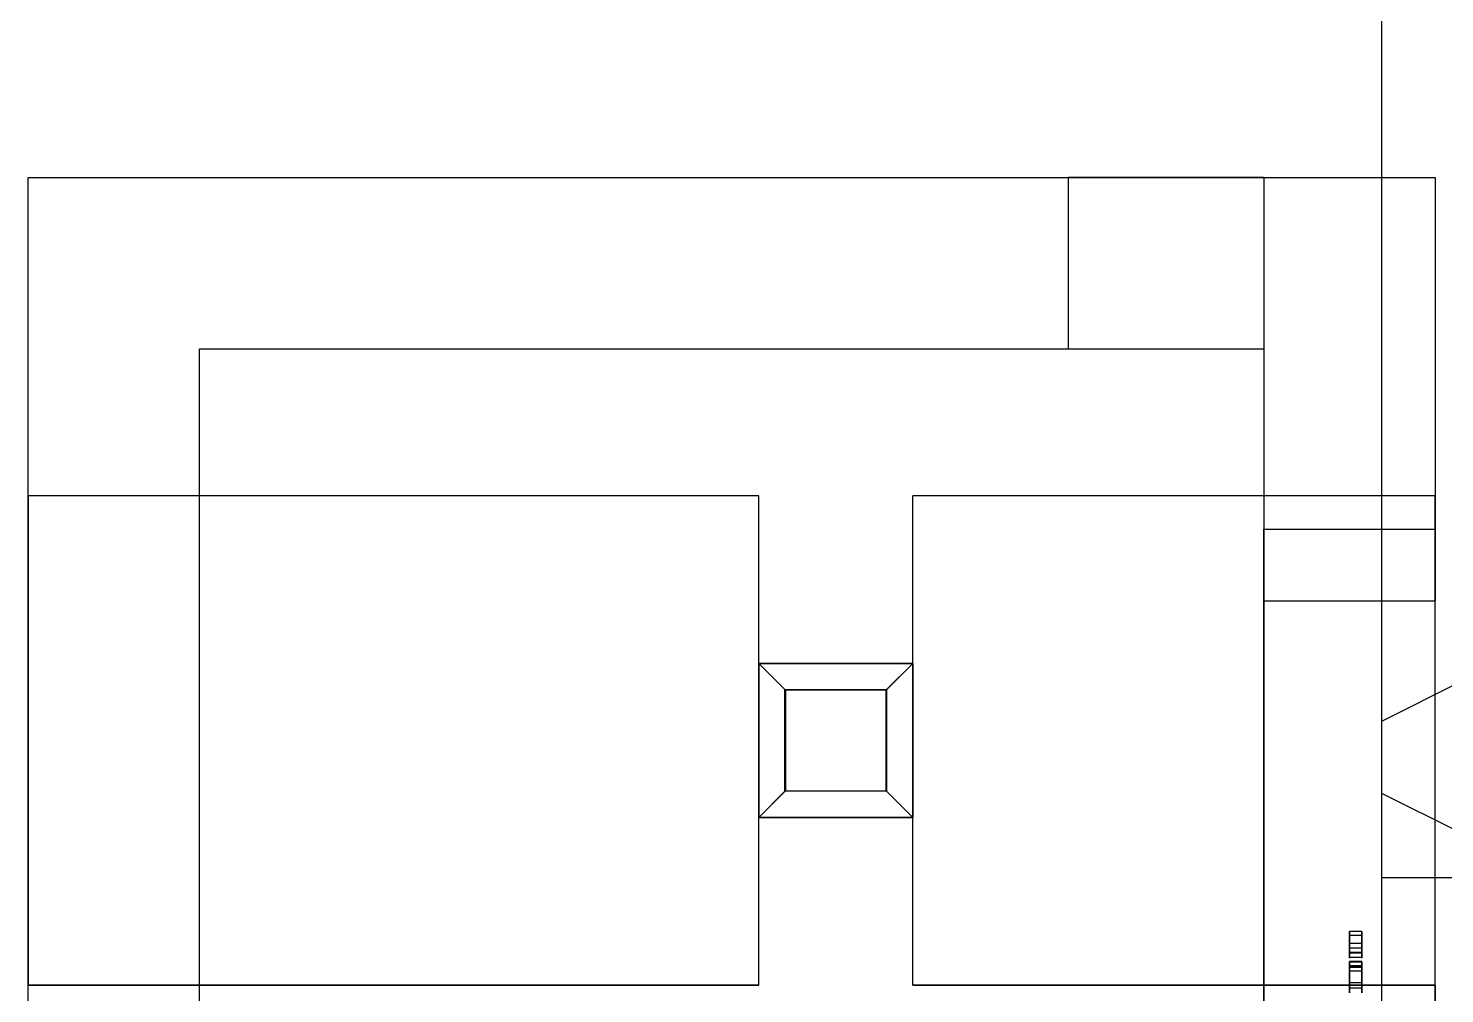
# Model space of a CAD drawing. Header units: millimetres. Extents: x 8.2 to 62.6, y 389.2 to 443.4.
# Drawn here: x 17.89 to 23.77, y 434.5 to 438.51 of the extents above; entities that cross this region are included whole.
import ezdxf

# ---------------------------------------------------------------- set-up
doc = ezdxf.new("R2010")
doc.units = ezdxf.units.MM
doc.layers.add('Feature', color=7, linetype='CONTINUOUS')

msp = doc.modelspace()

# ---------------------------------------------------------------- linework, layer by layer
at = {"layer": 'Feature'}
for p, q in [((23.5118, 433.385, -62.0183), (23.5118, 439.235, -62.0183)), ((23.5118, 433.385, -62.0183), (23.5118, 439.235, -62.0183)), ((23.5118, 435.635, -70.4183), (23.5118, 438.585, -70.4183)), ((23.5118, 435.635, -70.4183), (23.5118, 438.585, -70.4183)), ((17.8908, 436.571, -60.4183), (17.8908, 437.892, -60.4183)), ((17.8908, 437.892, -60.4183), (23.7328, 437.892, -60.4183)), ((17.8908, 430.678, -53.2047), (17.8908, 437.892, -53.2047)), ((17.8908, 437.892, -53.2047), (17.8908, 437.892, -60.4183)), ((17.8908, 436.571, -60.4183), (17.8908, 437.892, -60.4183)), ((17.8908, 437.892, -53.2047), (22.2088, 437.892, -53.2047)), ((17.8908, 430.678, -53.2047), (17.8908, 437.892, -53.2047)), ((17.8908, 437.892, -60.4183), (23.7328, 437.892, -60.4183)), ((17.8908, 437.892, -53.2047), (17.8908, 437.892, -60.4183)), ((17.8908, 437.892, -53.2047), (22.2088, 437.892, -53.2047)), ((22.2088, 437.892, -53.2047), (22.2088, 437.181, -53.2047)), ((22.2088, 437.892, -57.3449), (22.2088, 437.892, -53.2047)), ((23.0216, 437.892, -56.5321), (22.2088, 437.892, -57.3449)), ((22.2088, 437.892, -57.3449), (22.2088, 437.181, -57.3449)), ((22.2088, 437.892, -57.3449), (22.2088, 437.892, -53.2047)), ((22.2088, 437.892, -53.2047), (22.2088, 437.181, -53.2047)), ((23.0216, 437.892, -56.5321), (22.2088, 437.892, -57.3449)), ((22.2088, 437.892, -57.3449), (22.2088, 437.181, -57.3449)), ((23.0216, 437.892, -53.2047), (23.0216, 437.892, -56.5321)), ((23.0216, 437.892, -53.2047), (23.7328, 437.892, -53.2047)), ((23.0216, 437.892, -53.2047), (23.0216, 436.432, -53.2047)), ((23.0216, 437.892, -53.2047), (23.0216, 437.892, -56.5321)), ((23.0216, 437.892, -56.5321), (23.0216, 437.181, -56.5321)), ((23.0216, 437.892, -53.2047), (23.0216, 436.432, -53.2047)), ((23.0216, 437.892, -53.2047), (23.7328, 437.892, -53.2047)), ((23.0216, 437.892, -56.5321), (23.0216, 437.181, -56.5321)), ((23.7328, 437.892, -60.4183), (23.7328, 436.571, -60.4183)), ((23.7328, 437.892, -53.2047), (23.7328, 437.892, -60.4183)), ((23.7328, 437.892, -53.2047), (23.7328, 436.432, -53.2047)), ((23.7328, 437.892, -60.4183), (23.7328, 436.571, -60.4183)), ((23.7328, 437.892, -53.2047), (23.7328, 437.892, -60.4183)), ((23.7328, 437.892, -53.2047), (23.7328, 436.432, -53.2047)), ((18.602, 437.181, -53.2047), (22.2088, 437.181, -53.2047)), ((18.602, 437.181, -53.2047), (18.602, 437.181, -59.7071)), ((18.602, 437.181, -59.7071), (23.0216, 437.181, -59.7071)), ((18.602, 431.39, -53.2047), (18.602, 437.181, -53.2047)), ((18.602, 437.181, -53.2047), (22.2088, 437.181, -53.2047)), ((18.602, 431.39, -59.7071), (18.602, 437.181, -59.7071)), ((18.602, 437.181, -53.2047), (18.602, 437.181, -59.7071)), ((18.602, 431.39, -53.2047), (18.602, 437.181, -53.2047)), ((18.602, 437.181, -59.7071), (23.0216, 437.181, -59.7071)), ((18.602, 431.39, -59.7071), (18.602, 437.181, -59.7071)), ((22.2088, 437.181, -57.3449), (23.0216, 437.181, -56.5321)), ((22.2088, 437.181, -53.2047), (22.2088, 437.181, -57.3449)), ((22.2088, 437.181, -53.2047), (22.2088, 437.181, -57.3449)), ((22.2088, 437.181, -57.3449), (23.0216, 437.181, -56.5321)), ((23.0216, 437.181, -56.5321), (23.0216, 437.181, -59.7071)), ((23.0216, 437.181, -56.5321), (23.0216, 437.181, -59.7071)), ((23.0216, 437.181, -59.7071), (23.0216, 431.39, -59.7071)), ((23.0216, 437.181, -59.7071), (23.0216, 431.39, -59.7071)), ((20.9236, 436.571, -60.4183), (17.8908, 436.571, -59.7833)), ((17.8908, 436.571, -59.7833), (17.8908, 436.571, -60.4183)), ((20.9236, 436.571, -60.4183), (17.8908, 436.571, -60.4183)), ((20.9236, 436.571, -60.4183), (17.8908, 436.571, -60.4183)), ((17.8908, 436.571, -59.7833), (17.8908, 436.571, -60.4183)), ((17.8908, 436.571, -59.7833), (17.8908, 434.539, -59.7833)), ((20.9236, 436.571, -60.4183), (17.8908, 436.571, -59.7833)), ((17.8908, 436.571, -59.7833), (17.8908, 434.539, -59.7833)), ((20.9236, 435.875, -60.4183), (20.9236, 436.571, -60.4183)), ((20.9236, 435.875, -60.4183), (20.9236, 436.571, -60.4183)), ((23.7328, 436.571, -60.4183), (21.5636, 436.571, -60.4183)), ((21.5636, 435.875, -60.4183), (21.5636, 436.571, -60.4183)), ((23.7328, 436.571, -59.7833), (21.5636, 436.571, -60.4183)), ((23.7328, 436.571, -60.4183), (21.5636, 436.571, -60.4183)), ((23.7328, 436.571, -59.7833), (21.5636, 436.571, -60.4183)), ((21.5636, 435.875, -60.4183), (21.5636, 436.571, -60.4183)), ((23.7328, 434.539, -59.7833), (23.7328, 436.571, -59.7833)), ((23.7328, 436.571, -59.7833), (23.7328, 436.571, -60.4183)), ((23.7328, 436.571, -59.7833), (23.7328, 436.571, -60.4183)), ((23.7328, 434.539, -59.7833), (23.7328, 436.571, -59.7833)), ((23.0216, 432.139, -57.1417), (23.0216, 436.432, -57.1417)), ((23.0216, 436.432, -57.1417), (23.0216, 436.432, -54.4005)), ((23.0216, 436.432, -54.4005), (23.0216, 436.134, -54.2207)), ((23.0216, 436.134, -54.2207), (23.0216, 436.432, -53.2047)), ((23.0216, 436.432, -53.2047), (23.7328, 436.432, -53.2047)), ((23.0216, 436.432, -57.1417), (23.7328, 436.432, -57.1417)), ((23.0216, 432.139, -57.1417), (23.0216, 436.432, -57.1417)), ((23.0216, 436.432, -54.4005), (23.7328, 436.432, -54.4005)), ((23.0216, 436.432, -57.1417), (23.0216, 436.432, -54.4005)), ((23.0216, 436.432, -57.1417), (23.7328, 436.432, -57.1417)), ((23.0216, 436.432, -54.4005), (23.0216, 436.134, -54.2207)), ((23.0216, 436.432, -54.4005), (23.7328, 436.432, -54.4005)), ((23.0216, 436.432, -53.2047), (23.7328, 436.432, -53.2047)), ((23.0216, 436.134, -54.2207), (23.0216, 436.432, -53.2047)), ((23.7328, 436.432, -57.1417), (23.7328, 436.432, -54.4005)), ((23.7328, 432.139, -57.1417), (23.7328, 436.432, -57.1417)), ((23.7328, 436.134, -54.2207), (23.7328, 436.432, -53.2047)), ((23.7328, 436.432, -54.4005), (23.7328, 436.134, -54.2207)), ((23.7328, 432.139, -57.1417), (23.7328, 436.432, -57.1417)), ((23.7328, 436.432, -57.1417), (23.7328, 436.432, -54.4005)), ((23.7328, 436.432, -54.4005), (23.7328, 436.134, -54.2207)), ((23.7328, 436.134, -54.2207), (23.7328, 436.432, -53.2047)), ((23.0216, 436.134, -54.2207), (23.7328, 436.134, -54.2207)), ((23.0216, 436.134, -54.2207), (23.7328, 436.134, -54.2207)), ((21.5636, 435.875, -60.4183), (20.9236, 435.875, -60.4183)), ((20.9236, 435.875, -53.7127), (21.5636, 435.875, -53.7127)), ((21.0328, 435.766, -53.4127), (20.9236, 435.875, -53.7127)), ((20.9236, 435.235, -53.7127), (20.9236, 435.875, -53.7127)), ((21.0328, 435.766, -53.4127), (20.9236, 435.875, -53.7127)), ((21.5636, 435.875, -59.7071), (20.9236, 435.875, -59.7071)), ((20.9236, 435.875, -53.7127), (20.9236, 435.875, -59.7071)), ((20.9236, 435.875, -53.7127), (21.5636, 435.875, -53.7127)), ((20.9236, 435.875, -53.7127), (20.9236, 435.875, -59.7071)), ((20.9236, 435.875, -59.7071), (20.9236, 435.235, -59.7071)), ((20.9236, 435.235, -53.7127), (20.9236, 435.875, -53.7127)), ((20.9236, 435.875, -59.7071), (20.9236, 435.235, -59.7071)), ((21.5636, 435.875, -59.7071), (20.9236, 435.875, -59.7071)), ((20.9236, 435.235, -60.4183), (20.9236, 435.875, -60.4183)), ((20.9236, 435.875, -63.1107), (21.5636, 435.875, -63.1107)), ((21.0346, 435.764, -63.4155), (20.9236, 435.875, -63.1107)), ((20.9236, 435.235, -63.1107), (20.9236, 435.875, -63.1107)), ((21.0346, 435.764, -63.4155), (20.9236, 435.875, -63.1107)), ((20.9236, 435.235, -60.4183), (20.9236, 435.875, -60.4183)), ((20.9236, 435.875, -60.4183), (20.9236, 435.875, -63.1107)), ((20.9236, 435.235, -63.1107), (20.9236, 435.875, -63.1107)), ((21.5636, 435.875, -60.4183), (20.9236, 435.875, -60.4183)), ((20.9236, 435.875, -63.1107), (21.5636, 435.875, -63.1107)), ((20.9236, 435.875, -60.4183), (20.9236, 435.875, -63.1107)), ((21.4527, 435.764, -63.4155), (21.5636, 435.875, -63.1107)), ((21.4527, 435.764, -63.4155), (21.5636, 435.875, -63.1107)), ((21.4544, 435.766, -53.4127), (21.5636, 435.875, -53.7127)), ((21.4544, 435.766, -53.4127), (21.5636, 435.875, -53.7127)), ((21.5636, 435.875, -53.7127), (21.5636, 435.235, -53.7127)), ((21.5636, 435.875, -53.7127), (21.5636, 435.875, -59.7071)), ((21.5636, 435.235, -59.7071), (21.5636, 435.875, -59.7071)), ((21.5636, 435.875, -53.7127), (21.5636, 435.875, -59.7071)), ((21.5636, 435.875, -53.7127), (21.5636, 435.235, -53.7127)), ((21.5636, 435.235, -59.7071), (21.5636, 435.875, -59.7071)), ((21.5636, 435.235, -60.4183), (21.5636, 435.875, -60.4183)), ((21.5636, 435.875, -63.1107), (21.5636, 435.235, -63.1107)), ((21.5636, 435.875, -60.4183), (21.5636, 435.875, -63.1107)), ((21.5636, 435.235, -60.4183), (21.5636, 435.875, -60.4183)), ((21.5636, 435.875, -63.1107), (21.5636, 435.235, -63.1107)), ((21.5636, 435.875, -60.4183), (21.5636, 435.875, -63.1107)), ((21.0328, 435.766, -53.4127), (21.4544, 435.766, -53.4127)), ((21.0328, 435.344, -53.4127), (21.0328, 435.766, -53.4127)), ((21.0328, 435.766, -53.4127), (21.4544, 435.766, -53.4127)), ((21.0328, 435.344, -53.4127), (21.0328, 435.766, -53.4127)), ((21.0346, 435.764, -63.4155), (21.0346, 435.346, -63.4155)), ((21.4527, 435.764, -63.4155), (21.0346, 435.764, -63.4155)), ((21.4527, 435.764, -63.4155), (21.0346, 435.764, -63.4155)), ((21.0346, 435.764, -63.4155), (21.0346, 435.346, -63.4155)), ((21.4527, 435.346, -63.4155), (21.4527, 435.764, -63.4155)), ((21.4527, 435.346, -63.4155), (21.4527, 435.764, -63.4155)), ((21.4544, 435.766, -53.4127), (21.4544, 435.344, -53.4127)), ((21.4544, 435.766, -53.4127), (21.4544, 435.344, -53.4127)), ((23.5118, 435.635, -70.4183), (23.8395, 435.799, -70.4183)), ((23.5118, 435.635, -66.6183), (23.8395, 435.799, -66.6183)), ((23.5118, 435.635, -70.4183), (23.8395, 435.799, -70.4183)), ((23.5118, 435.635, -66.6183), (23.8395, 435.799, -66.6183)), ((23.5118, 435.635, -66.6183), (23.5118, 435.635, -70.4183)), ((23.5118, 435.335, -66.6183), (23.5118, 435.635, -66.6183)), ((23.5118, 435.335, -66.6183), (23.5118, 435.635, -66.6183)), ((23.5118, 435.635, -66.6183), (23.5118, 435.635, -70.4183)), ((21.0346, 435.346, -63.4155), (20.9236, 435.235, -63.1107)), ((21.0346, 435.346, -63.4155), (20.9236, 435.235, -63.1107)), ((21.0328, 435.344, -53.4127), (20.9236, 435.235, -53.7127)), ((21.0328, 435.344, -53.4127), (20.9236, 435.235, -53.7127)), ((21.4544, 435.344, -53.4127), (21.0328, 435.344, -53.4127)), ((21.4544, 435.344, -53.4127), (21.0328, 435.344, -53.4127)), ((21.0346, 435.346, -63.4155), (21.4527, 435.346, -63.4155)), ((21.0346, 435.346, -63.4155), (21.4527, 435.346, -63.4155)), ((21.4527, 435.346, -63.4155), (21.5636, 435.235, -63.1107)), ((21.4527, 435.346, -63.4155), (21.5636, 435.235, -63.1107)), ((21.4544, 435.344, -53.4127), (21.5636, 435.235, -53.7127)), ((21.4544, 435.344, -53.4127), (21.5636, 435.235, -53.7127)), ((23.5118, 435.335, -66.6183), (23.5118, 435.335, -70.4183)), ((23.5118, 434.985, -70.4183), (23.5118, 435.335, -70.4183)), ((23.5118, 434.985, -70.4183), (23.5118, 435.335, -70.4183)), ((23.8395, 435.171, -70.4183), (23.5118, 435.335, -70.4183)), ((23.8395, 435.171, -66.6183), (23.5118, 435.335, -66.6183)), ((23.8395, 435.171, -70.4183), (23.5118, 435.335, -70.4183)), ((23.5118, 435.335, -66.6183), (23.5118, 435.335, -70.4183)), ((23.8395, 435.171, -66.6183), (23.5118, 435.335, -66.6183)), ((20.9236, 434.539, -60.4183), (20.9236, 435.235, -60.4183)), ((20.9236, 435.235, -60.4183), (21.5636, 435.235, -60.4183)), ((21.5636, 435.235, -53.7127), (20.9236, 435.235, -53.7127)), ((20.9236, 435.235, -53.7127), (20.9236, 435.235, -59.7071)), ((20.9236, 435.235, -53.7127), (20.9236, 435.235, -59.7071)), ((20.9236, 435.235, -59.7071), (21.5636, 435.235, -59.7071)), ((21.5636, 435.235, -53.7127), (20.9236, 435.235, -53.7127)), ((20.9236, 435.235, -59.7071), (21.5636, 435.235, -59.7071)), ((20.9236, 434.539, -60.4183), (20.9236, 435.235, -60.4183)), ((21.5636, 435.235, -63.1107), (20.9236, 435.235, -63.1107)), ((20.9236, 435.235, -60.4183), (20.9236, 435.235, -63.1107)), ((20.9236, 435.235, -60.4183), (21.5636, 435.235, -60.4183)), ((20.9236, 435.235, -60.4183), (20.9236, 435.235, -63.1107)), ((21.5636, 435.235, -63.1107), (20.9236, 435.235, -63.1107)), ((21.5636, 434.539, -60.4183), (21.5636, 435.235, -60.4183)), ((21.5636, 435.235, -53.7127), (21.5636, 435.235, -59.7071)), ((21.5636, 435.235, -53.7127), (21.5636, 435.235, -59.7071)), ((21.5636, 434.539, -60.4183), (21.5636, 435.235, -60.4183)), ((21.5636, 435.235, -60.4183), (21.5636, 435.235, -63.1107)), ((21.5636, 435.235, -60.4183), (21.5636, 435.235, -63.1107)), ((23.5118, 433.385, -66.6183), (23.5118, 434.985, -70.4183)), ((30.5118, 434.985, -70.4183), (23.5118, 434.985, -70.4183)), ((23.5118, 433.385, -66.6183), (23.5118, 434.985, -70.4183)), ((30.5118, 434.985, -70.4183), (23.5118, 434.985, -70.4183)), ((23.3772, 434.762, -58.0316), (23.3772, 434.762, -58.0476)), ((23.428, 434.762, -58.0476), (23.3772, 434.762, -58.0476)), ((23.428, 434.762, -58.0316), (23.3772, 434.762, -58.0316)), ((23.3772, 434.762, -58.0476), (23.3772, 434.745, -58.0476)), ((23.428, 434.762, -58.0476), (23.3772, 434.762, -58.0476)), ((23.428, 434.762, -58.0316), (23.3772, 434.762, -58.0316)), ((23.3772, 434.762, -58.0316), (23.3772, 434.762, -58.0476)), ((23.3772, 434.762, -58.0476), (23.3772, 434.745, -58.0476)), ((23.428, 434.762, -58.0316), (23.428, 434.762, -58.0476)), ((23.428, 434.762, -58.0476), (23.428, 434.745, -58.0476)), ((23.428, 434.762, -58.0316), (23.428, 434.762, -58.0476)), ((23.428, 434.762, -58.0476), (23.428, 434.745, -58.0476)), ((23.428, 434.745, -58.0476), (23.3772, 434.745, -58.0476)), ((23.428, 434.745, -58.0476), (23.3772, 434.745, -58.0476)), ((23.428, 434.712, -57.8312), (23.3772, 434.712, -57.8312)), ((23.3772, 434.712, -57.8312), (23.3772, 434.712, -57.8496)), ((23.428, 434.712, -57.8496), (23.3772, 434.712, -57.8496)), ((23.428, 434.712, -57.8312), (23.3772, 434.712, -57.8312)), ((23.428, 434.712, -57.8496), (23.3772, 434.712, -57.8496)), ((23.3772, 434.712, -57.8312), (23.3772, 434.712, -57.8496)), ((23.428, 434.712, -57.8312), (23.428, 434.712, -57.8496)), ((23.428, 434.712, -57.8312), (23.428, 434.712, -57.8496)), ((23.428, 434.693, -58.0157), (23.3772, 434.693, -58.0157)), ((23.3772, 434.693, -58.0157), (23.3772, 434.693, -58.1832)), ((23.428, 434.693, -58.1832), (23.3772, 434.693, -58.1832)), ((23.428, 434.693, -58.0157), (23.3772, 434.693, -58.0157)), ((23.3772, 434.693, -58.1832), (23.3772, 434.675, -58.1832)), ((23.428, 434.693, -58.1832), (23.3772, 434.693, -58.1832)), ((23.3772, 434.693, -58.1832), (23.3772, 434.675, -58.1832)), ((23.3772, 434.693, -58.0157), (23.3772, 434.693, -58.1832)), ((23.428, 434.675, -58.1832), (23.3772, 434.675, -58.1832)), ((23.3772, 434.675, -58.1832), (23.3772, 434.675, -57.9987)), ((23.428, 434.675, -57.9987), (23.3772, 434.675, -57.9987)), ((23.428, 434.675, -58.1832), (23.3772, 434.675, -58.1832)), ((23.428, 434.675, -57.9987), (23.3772, 434.675, -57.9987)), ((23.3772, 434.675, -58.1832), (23.3772, 434.675, -57.9987)), ((23.428, 434.672, -57.5964), (23.3772, 434.672, -57.5964)), ((23.3772, 434.653, -57.5964), (23.3772, 434.672, -57.5964)), ((23.428, 434.672, -57.5964), (23.3772, 434.672, -57.5964)), ((23.3772, 434.653, -57.5964), (23.3772, 434.672, -57.5964)), ((23.428, 434.653, -57.5964), (23.3772, 434.653, -57.5964)), ((23.428, 434.653, -57.5964), (23.3772, 434.653, -57.5964)), ((23.428, 434.693, -58.0157), (23.428, 434.693, -58.1832)), ((23.428, 434.693, -58.1832), (23.428, 434.675, -58.1832)), ((23.428, 434.693, -58.0157), (23.428, 434.693, -58.1832)), ((23.428, 434.693, -58.1832), (23.428, 434.675, -58.1832)), ((23.428, 434.675, -58.1832), (23.428, 434.675, -57.9987)), ((23.428, 434.675, -58.1832), (23.428, 434.675, -57.9987)), ((23.428, 434.653, -57.5964), (23.428, 434.672, -57.5964)), ((23.428, 434.653, -57.5964), (23.428, 434.672, -57.5964)), ((23.428, 434.637, -58.0967), (23.3772, 434.637, -58.0967)), ((23.3772, 434.637, -58.0967), (23.3772, 434.549, -58.0967)), ((23.428, 434.637, -58.0967), (23.3772, 434.637, -58.0967)), ((23.3772, 434.637, -58.0967), (23.3772, 434.549, -58.0967)), ((23.428, 434.634, -58.1832), (23.3772, 434.634, -58.1832)), ((23.428, 434.634, -58.1648), (23.3772, 434.634, -58.1648)), ((23.3772, 434.634, -58.1648), (23.3772, 434.634, -58.1832)), ((23.428, 434.634, -58.1832), (23.3772, 434.634, -58.1832)), ((23.428, 434.634, -58.1648), (23.3772, 434.634, -58.1648)), ((23.3772, 434.634, -58.1648), (23.3772, 434.634, -58.1832)), ((23.3772, 434.549, -58.0791), (23.3772, 434.619, -58.0791)), ((23.428, 434.619, -58.0791), (23.3772, 434.619, -58.0791)), ((23.3772, 434.619, -58.0791), (23.3772, 434.619, -58.0523)), ((23.428, 434.619, -58.0523), (23.3772, 434.619, -58.0523)), ((23.428, 434.619, -58.0791), (23.3772, 434.619, -58.0791)), ((23.428, 434.619, -58.0523), (23.3772, 434.619, -58.0523)), ((23.3772, 434.549, -58.0791), (23.3772, 434.619, -58.0791)), ((23.3772, 434.619, -58.0791), (23.3772, 434.619, -58.0523)), ((23.428, 434.615, -57.7631), (23.3772, 434.615, -57.7631)), ((23.3772, 434.615, -57.7631), (23.3772, 434.527, -57.7631)), ((23.428, 434.615, -57.7631), (23.3772, 434.615, -57.7631)), ((23.3772, 434.615, -57.7631), (23.3772, 434.527, -57.7631)), ((23.428, 434.612, -57.8496), (23.3772, 434.612, -57.8496)), ((23.428, 434.612, -57.8312), (23.3772, 434.612, -57.8312)), ((23.3772, 434.612, -57.8312), (23.3772, 434.612, -57.8496)), ((23.428, 434.612, -57.8496), (23.3772, 434.612, -57.8496)), ((23.428, 434.612, -57.8312), (23.3772, 434.612, -57.8312)), ((23.3772, 434.612, -57.8312), (23.3772, 434.612, -57.8496)), ((23.3772, 434.527, -57.7455), (23.3772, 434.597, -57.7455)), ((23.428, 434.597, -57.7455), (23.3772, 434.597, -57.7455)), ((23.3772, 434.597, -57.7455), (23.3772, 434.597, -57.7187)), ((23.428, 434.597, -57.7187), (23.3772, 434.597, -57.7187)), ((23.428, 434.597, -57.7455), (23.3772, 434.597, -57.7455)), ((23.428, 434.597, -57.7187), (23.3772, 434.597, -57.7187)), ((23.3772, 434.527, -57.7455), (23.3772, 434.597, -57.7455)), ((23.3772, 434.597, -57.7455), (23.3772, 434.597, -57.7187)), ((23.428, 434.637, -58.0967), (23.428, 434.549, -58.0967)), ((23.428, 434.637, -58.0967), (23.428, 434.549, -58.0967)), ((23.428, 434.634, -58.1648), (23.428, 434.634, -58.1832)), ((23.428, 434.634, -58.1648), (23.428, 434.634, -58.1832)), ((23.428, 434.549, -58.0791), (23.428, 434.619, -58.0791)), ((23.428, 434.619, -58.0791), (23.428, 434.619, -58.0523)), ((23.428, 434.549, -58.0791), (23.428, 434.619, -58.0791)), ((23.428, 434.619, -58.0791), (23.428, 434.619, -58.0523)), ((23.428, 434.615, -57.7631), (23.428, 434.527, -57.7631)), ((23.428, 434.615, -57.7631), (23.428, 434.527, -57.7631)), ((23.428, 434.612, -57.8312), (23.428, 434.612, -57.8496)), ((23.428, 434.612, -57.8312), (23.428, 434.612, -57.8496)), ((23.428, 434.527, -57.7455), (23.428, 434.597, -57.7455)), ((23.428, 434.597, -57.7455), (23.428, 434.597, -57.7187)), ((23.428, 434.527, -57.7455), (23.428, 434.597, -57.7455)), ((23.428, 434.597, -57.7455), (23.428, 434.597, -57.7187)), ((20.9236, 434.539, -60.4183), (17.8908, 434.539, -59.7833)), ((17.8908, 434.539, -60.4183), (20.9236, 434.539, -60.4183)), ((17.8908, 434.539, -59.7833), (17.8908, 434.539, -60.4183)), ((17.8908, 434.031, -60.4183), (17.8908, 434.539, -60.4183)), ((17.8908, 434.539, -60.4183), (20.9236, 434.539, -60.4183)), ((17.8908, 434.539, -59.7833), (17.8908, 434.539, -60.4183)), ((17.8908, 434.031, -60.4183), (17.8908, 434.539, -60.4183)), ((20.9236, 434.539, -60.4183), (17.8908, 434.539, -59.7833)), ((21.5636, 434.539, -60.4183), (23.7328, 434.539, -60.4183)), ((23.7328, 434.539, -59.7833), (21.5636, 434.539, -60.4183)), ((21.5636, 434.539, -60.4183), (23.7328, 434.539, -60.4183)), ((23.7328, 434.539, -59.7833), (21.5636, 434.539, -60.4183)), ((23.428, 434.549, -58.0967), (23.3772, 434.549, -58.0967)), ((23.428, 434.549, -58.0967), (23.3772, 434.549, -58.0967)), ((23.428, 434.549, -58.0791), (23.3772, 434.549, -58.0791)), ((23.428, 434.549, -58.0791), (23.3772, 434.549, -58.0791)), ((23.428, 434.527, -57.7631), (23.3772, 434.527, -57.7631)), ((23.428, 434.527, -57.7631), (23.3772, 434.527, -57.7631)), ((23.428, 434.527, -57.7455), (23.3772, 434.527, -57.7455)), ((23.428, 434.527, -57.7455), (23.3772, 434.527, -57.7455)), ((23.7328, 434.539, -60.4183), (23.7328, 434.031, -60.4183)), ((23.7328, 434.539, -59.7833), (23.7328, 434.539, -60.4183)), ((23.7328, 434.539, -60.4183), (23.7328, 434.031, -60.4183)), ((23.7328, 434.539, -59.7833), (23.7328, 434.539, -60.4183))]:
    msp.add_line(p, q, dxfattribs=at)
for points in [[(23.3772, 434.675, -57.9987), (23.3772, 434.709, -57.9987), (23.3772, 434.754, -57.9929), (23.3772, 434.762, -58.0316)], [(23.3772, 434.675, -57.9987), (23.3772, 434.709, -57.9987), (23.3772, 434.754, -57.9929), (23.3772, 434.762, -58.0316)], [(23.428, 434.675, -57.9987), (23.428, 434.709, -57.9987), (23.428, 434.754, -57.9929), (23.428, 434.762, -58.0316)], [(23.428, 434.675, -57.9987), (23.428, 434.709, -57.9987), (23.428, 434.754, -57.9929), (23.428, 434.762, -58.0316)], [(23.3772, 434.745, -58.0476), (23.3772, 434.745, -58.0206), (23.3772, 434.717, -58.0157), (23.3772, 434.693, -58.0157)], [(23.3772, 434.745, -58.0476), (23.3772, 434.745, -58.0206), (23.3772, 434.717, -58.0157), (23.3772, 434.693, -58.0157)], [(23.428, 434.745, -58.0476), (23.428, 434.745, -58.0206), (23.428, 434.717, -58.0157), (23.428, 434.693, -58.0157)], [(23.428, 434.745, -58.0476), (23.428, 434.745, -58.0206), (23.428, 434.717, -58.0157), (23.428, 434.693, -58.0157)]]:
    msp.add_open_spline(points, degree=3, dxfattribs=at)
for points, knots in [([(23.3772, 434.672, -57.5964), (23.3772, 434.672, -57.6407), (23.3772, 434.678, -57.6816), (23.3772, 434.672, -57.7295), (23.3772, 434.665, -57.7773), (23.3772, 434.646, -57.8322), (23.3772, 434.712, -57.8312)], [0.556641, 0.556641, 0.556641, 0.556641, 0.77832, 0.77832, 0.77832, 1, 1, 1, 1]), ([(23.3772, 434.712, -57.8496), (23.3772, 434.638, -57.8496), (23.3772, 434.65, -57.796), (23.3772, 434.653, -57.7451), (23.3772, 434.655, -57.6948), (23.3772, 434.655, -57.6453), (23.3772, 434.653, -57.5964)], [0.030637, 0.030637, 0.030637, 0.030637, 0.27832, 0.27832, 0.27832, 0.526004, 0.526004, 0.526004, 0.526004]), ([(23.3772, 434.672, -57.5964), (23.3772, 434.672, -57.6407), (23.3772, 434.678, -57.6816), (23.3772, 434.672, -57.7295), (23.3772, 434.665, -57.7773), (23.3772, 434.646, -57.8322), (23.3772, 434.712, -57.8312)], [0.556641, 0.556641, 0.556641, 0.556641, 0.77832, 0.77832, 0.77832, 1, 1, 1, 1]), ([(23.3772, 434.712, -57.8496), (23.3772, 434.638, -57.8496), (23.3772, 434.65, -57.796), (23.3772, 434.653, -57.7451), (23.3772, 434.655, -57.6948), (23.3772, 434.655, -57.6453), (23.3772, 434.653, -57.5964)], [0.030637, 0.030637, 0.030637, 0.030637, 0.27832, 0.27832, 0.27832, 0.526004, 0.526004, 0.526004, 0.526004]), ([(23.428, 434.672, -57.5964), (23.428, 434.672, -57.6407), (23.428, 434.678, -57.6816), (23.428, 434.672, -57.7295), (23.428, 434.665, -57.7773), (23.428, 434.646, -57.8322), (23.428, 434.712, -57.8312)], [0.556641, 0.556641, 0.556641, 0.556641, 0.77832, 0.77832, 0.77832, 1, 1, 1, 1]), ([(23.428, 434.712, -57.8496), (23.428, 434.638, -57.8496), (23.428, 434.65, -57.796), (23.428, 434.653, -57.7451), (23.428, 434.655, -57.6948), (23.428, 434.655, -57.6453), (23.428, 434.653, -57.5964)], [0.030637, 0.030637, 0.030637, 0.030637, 0.27832, 0.27832, 0.27832, 0.526004, 0.526004, 0.526004, 0.526004]), ([(23.428, 434.672, -57.5964), (23.428, 434.672, -57.6407), (23.428, 434.678, -57.6816), (23.428, 434.672, -57.7295), (23.428, 434.665, -57.7773), (23.428, 434.646, -57.8322), (23.428, 434.712, -57.8312)], [0.556641, 0.556641, 0.556641, 0.556641, 0.77832, 0.77832, 0.77832, 1, 1, 1, 1]), ([(23.428, 434.712, -57.8496), (23.428, 434.638, -57.8496), (23.428, 434.65, -57.796), (23.428, 434.653, -57.7451), (23.428, 434.655, -57.6948), (23.428, 434.655, -57.6453), (23.428, 434.653, -57.5964)], [0.030637, 0.030637, 0.030637, 0.030637, 0.27832, 0.27832, 0.27832, 0.526004, 0.526004, 0.526004, 0.526004]), ([(23.3772, 434.634, -58.1832), (23.3772, 434.598, -58.1832), (23.3772, 434.548, -58.1882), (23.3772, 434.535, -58.1614), (23.3772, 434.53, -58.1464), (23.3772, 434.528, -58.1284), (23.3772, 434.53, -58.1075), (23.3772, 434.529, -58.0887), (23.3772, 434.529, -58.0706), (23.3772, 434.53, -58.0532), (23.3772, 434.532, -58.0338), (23.3772, 434.539, -58.0182), (23.3772, 434.553, -58.0066), (23.3772, 434.57, -57.9965), (23.3772, 434.588, -57.9948), (23.3772, 434.605, -58.0014), (23.3772, 434.636, -58.0146), (23.3772, 434.637, -58.0605), (23.3772, 434.637, -58.0967)], [0.36498, 0.36498, 0.36498, 0.36498, 0.523735, 0.523735, 0.523735, 0.603112, 0.603112, 0.603112, 0.68249, 0.68249, 0.68249, 0.761867, 0.761867, 0.761867, 0.841245, 0.841245, 0.841245, 1, 1, 1, 1]), ([(23.3772, 434.634, -58.1832), (23.3772, 434.598, -58.1832), (23.3772, 434.548, -58.1882), (23.3772, 434.535, -58.1614), (23.3772, 434.53, -58.1464), (23.3772, 434.528, -58.1284), (23.3772, 434.53, -58.1075), (23.3772, 434.529, -58.0887), (23.3772, 434.529, -58.0706), (23.3772, 434.53, -58.0532), (23.3772, 434.532, -58.0338), (23.3772, 434.539, -58.0182), (23.3772, 434.553, -58.0066), (23.3772, 434.57, -57.9965), (23.3772, 434.588, -57.9948), (23.3772, 434.605, -58.0014), (23.3772, 434.636, -58.0146), (23.3772, 434.637, -58.0605), (23.3772, 434.637, -58.0967)], [0.36498, 0.36498, 0.36498, 0.36498, 0.523735, 0.523735, 0.523735, 0.603112, 0.603112, 0.603112, 0.68249, 0.68249, 0.68249, 0.761867, 0.761867, 0.761867, 0.841245, 0.841245, 0.841245, 1, 1, 1, 1]), ([(23.3772, 434.549, -58.0967), (23.3772, 434.549, -58.1206), (23.3772, 434.546, -58.1511), (23.3772, 434.562, -58.1621), (23.3772, 434.577, -58.1732), (23.3772, 434.61, -58.1648), (23.3772, 434.634, -58.1648)], [0.128947, 0.128947, 0.128947, 0.128947, 0.233525, 0.233525, 0.233525, 0.338104, 0.338104, 0.338104, 0.338104]), ([(23.3772, 434.549, -58.0967), (23.3772, 434.549, -58.1206), (23.3772, 434.546, -58.1511), (23.3772, 434.562, -58.1621), (23.3772, 434.577, -58.1732), (23.3772, 434.61, -58.1648), (23.3772, 434.634, -58.1648)], [0.128947, 0.128947, 0.128947, 0.128947, 0.233525, 0.233525, 0.233525, 0.338104, 0.338104, 0.338104, 0.338104]), ([(23.3772, 434.619, -58.0523), (23.3772, 434.619, -58.0262), (23.3772, 434.588, -58.0108), (23.3772, 434.571, -58.0181), (23.3772, 434.553, -58.0255), (23.3772, 434.549, -58.0556), (23.3772, 434.549, -58.0791)], [0, 0, 0, 0, 0.296322, 0.296322, 0.296322, 0.592643, 0.592643, 0.592643, 0.592643]), ([(23.3772, 434.619, -58.0523), (23.3772, 434.619, -58.0262), (23.3772, 434.588, -58.0108), (23.3772, 434.571, -58.0181), (23.3772, 434.553, -58.0255), (23.3772, 434.549, -58.0556), (23.3772, 434.549, -58.0791)], [0, 0, 0, 0, 0.296322, 0.296322, 0.296322, 0.592643, 0.592643, 0.592643, 0.592643]), ([(23.3772, 434.612, -57.8496), (23.3772, 434.576, -57.8496), (23.3772, 434.526, -57.8545), (23.3772, 434.513, -57.8278), (23.3772, 434.508, -57.8128), (23.3772, 434.506, -57.7948), (23.3772, 434.508, -57.7739), (23.3772, 434.507, -57.7551), (23.3772, 434.507, -57.737), (23.3772, 434.508, -57.7196), (23.3772, 434.51, -57.7002), (23.3772, 434.517, -57.6846), (23.3772, 434.531, -57.673), (23.3772, 434.548, -57.6629), (23.3772, 434.566, -57.6612), (23.3772, 434.584, -57.6678), (23.3772, 434.614, -57.6809), (23.3772, 434.615, -57.7269), (23.3772, 434.615, -57.7631)], [0.364984, 0.364984, 0.364984, 0.364984, 0.523738, 0.523738, 0.523738, 0.603115, 0.603115, 0.603115, 0.682492, 0.682492, 0.682492, 0.761869, 0.761869, 0.761869, 0.841246, 0.841246, 0.841246, 1, 1, 1, 1]), ([(23.3772, 434.612, -57.8496), (23.3772, 434.576, -57.8496), (23.3772, 434.526, -57.8545), (23.3772, 434.513, -57.8278), (23.3772, 434.508, -57.8128), (23.3772, 434.506, -57.7948), (23.3772, 434.508, -57.7739), (23.3772, 434.507, -57.7551), (23.3772, 434.507, -57.737), (23.3772, 434.508, -57.7196), (23.3772, 434.51, -57.7002), (23.3772, 434.517, -57.6846), (23.3772, 434.531, -57.673), (23.3772, 434.548, -57.6629), (23.3772, 434.566, -57.6612), (23.3772, 434.584, -57.6678), (23.3772, 434.614, -57.6809), (23.3772, 434.615, -57.7269), (23.3772, 434.615, -57.7631)], [0.364984, 0.364984, 0.364984, 0.364984, 0.523738, 0.523738, 0.523738, 0.603115, 0.603115, 0.603115, 0.682492, 0.682492, 0.682492, 0.761869, 0.761869, 0.761869, 0.841246, 0.841246, 0.841246, 1, 1, 1, 1]), ([(23.3772, 434.527, -57.7631), (23.3772, 434.527, -57.787), (23.3772, 434.524, -57.8174), (23.3772, 434.54, -57.8285), (23.3772, 434.555, -57.8396), (23.3772, 434.588, -57.8312), (23.3772, 434.612, -57.8312)], [0.128949, 0.128949, 0.128949, 0.128949, 0.233528, 0.233528, 0.233528, 0.338108, 0.338108, 0.338108, 0.338108]), ([(23.3772, 434.527, -57.7631), (23.3772, 434.527, -57.787), (23.3772, 434.524, -57.8174), (23.3772, 434.54, -57.8285), (23.3772, 434.555, -57.8396), (23.3772, 434.588, -57.8312), (23.3772, 434.612, -57.8312)], [0.128949, 0.128949, 0.128949, 0.128949, 0.233528, 0.233528, 0.233528, 0.338108, 0.338108, 0.338108, 0.338108]), ([(23.3772, 434.597, -57.7187), (23.3772, 434.597, -57.6925), (23.3772, 434.566, -57.6771), (23.3772, 434.549, -57.6845), (23.3772, 434.531, -57.6919), (23.3772, 434.527, -57.722), (23.3772, 434.527, -57.7455)], [0, 0, 0, 0, 0.296322, 0.296322, 0.296322, 0.592644, 0.592644, 0.592644, 0.592644]), ([(23.3772, 434.597, -57.7187), (23.3772, 434.597, -57.6925), (23.3772, 434.566, -57.6771), (23.3772, 434.549, -57.6845), (23.3772, 434.531, -57.6919), (23.3772, 434.527, -57.722), (23.3772, 434.527, -57.7455)], [0, 0, 0, 0, 0.296322, 0.296322, 0.296322, 0.592644, 0.592644, 0.592644, 0.592644]), ([(23.428, 434.634, -58.1832), (23.428, 434.598, -58.1832), (23.428, 434.548, -58.1882), (23.428, 434.535, -58.1614), (23.428, 434.53, -58.1464), (23.428, 434.528, -58.1284), (23.428, 434.53, -58.1075), (23.428, 434.529, -58.0887), (23.428, 434.529, -58.0706), (23.428, 434.53, -58.0532), (23.428, 434.532, -58.0338), (23.428, 434.539, -58.0182), (23.428, 434.553, -58.0066), (23.428, 434.57, -57.9965), (23.428, 434.588, -57.9948), (23.428, 434.605, -58.0014), (23.428, 434.636, -58.0146), (23.428, 434.637, -58.0605), (23.428, 434.637, -58.0967)], [0.36498, 0.36498, 0.36498, 0.36498, 0.523735, 0.523735, 0.523735, 0.603112, 0.603112, 0.603112, 0.68249, 0.68249, 0.68249, 0.761867, 0.761867, 0.761867, 0.841245, 0.841245, 0.841245, 1, 1, 1, 1]), ([(23.428, 434.634, -58.1832), (23.428, 434.598, -58.1832), (23.428, 434.548, -58.1882), (23.428, 434.535, -58.1614), (23.428, 434.53, -58.1464), (23.428, 434.528, -58.1284), (23.428, 434.53, -58.1075), (23.428, 434.529, -58.0887), (23.428, 434.529, -58.0706), (23.428, 434.53, -58.0532), (23.428, 434.532, -58.0338), (23.428, 434.539, -58.0182), (23.428, 434.553, -58.0066), (23.428, 434.57, -57.9965), (23.428, 434.588, -57.9948), (23.428, 434.605, -58.0014), (23.428, 434.636, -58.0146), (23.428, 434.637, -58.0605), (23.428, 434.637, -58.0967)], [0.36498, 0.36498, 0.36498, 0.36498, 0.523735, 0.523735, 0.523735, 0.603112, 0.603112, 0.603112, 0.68249, 0.68249, 0.68249, 0.761867, 0.761867, 0.761867, 0.841245, 0.841245, 0.841245, 1, 1, 1, 1]), ([(23.428, 434.549, -58.0967), (23.428, 434.549, -58.1206), (23.428, 434.546, -58.1511), (23.428, 434.562, -58.1621), (23.428, 434.577, -58.1732), (23.428, 434.61, -58.1648), (23.428, 434.634, -58.1648)], [0.128947, 0.128947, 0.128947, 0.128947, 0.233525, 0.233525, 0.233525, 0.338104, 0.338104, 0.338104, 0.338104]), ([(23.428, 434.549, -58.0967), (23.428, 434.549, -58.1206), (23.428, 434.546, -58.1511), (23.428, 434.562, -58.1621), (23.428, 434.577, -58.1732), (23.428, 434.61, -58.1648), (23.428, 434.634, -58.1648)], [0.128947, 0.128947, 0.128947, 0.128947, 0.233525, 0.233525, 0.233525, 0.338104, 0.338104, 0.338104, 0.338104]), ([(23.428, 434.619, -58.0523), (23.428, 434.619, -58.0262), (23.428, 434.588, -58.0108), (23.428, 434.571, -58.0181), (23.428, 434.553, -58.0255), (23.428, 434.549, -58.0556), (23.428, 434.549, -58.0791)], [0, 0, 0, 0, 0.296322, 0.296322, 0.296322, 0.592643, 0.592643, 0.592643, 0.592643]), ([(23.428, 434.619, -58.0523), (23.428, 434.619, -58.0262), (23.428, 434.588, -58.0108), (23.428, 434.571, -58.0181), (23.428, 434.553, -58.0255), (23.428, 434.549, -58.0556), (23.428, 434.549, -58.0791)], [0, 0, 0, 0, 0.296322, 0.296322, 0.296322, 0.592643, 0.592643, 0.592643, 0.592643]), ([(23.428, 434.612, -57.8496), (23.428, 434.576, -57.8496), (23.428, 434.526, -57.8545), (23.428, 434.513, -57.8278), (23.428, 434.508, -57.8128), (23.428, 434.506, -57.7948), (23.428, 434.508, -57.7739), (23.428, 434.507, -57.7551), (23.428, 434.507, -57.737), (23.428, 434.508, -57.7196), (23.428, 434.51, -57.7002), (23.428, 434.517, -57.6846), (23.428, 434.531, -57.673), (23.428, 434.548, -57.6629), (23.428, 434.566, -57.6612), (23.428, 434.584, -57.6678), (23.428, 434.614, -57.6809), (23.428, 434.615, -57.7269), (23.428, 434.615, -57.7631)], [0.364984, 0.364984, 0.364984, 0.364984, 0.523738, 0.523738, 0.523738, 0.603115, 0.603115, 0.603115, 0.682492, 0.682492, 0.682492, 0.761869, 0.761869, 0.761869, 0.841246, 0.841246, 0.841246, 1, 1, 1, 1]), ([(23.428, 434.612, -57.8496), (23.428, 434.576, -57.8496), (23.428, 434.526, -57.8545), (23.428, 434.513, -57.8278), (23.428, 434.508, -57.8128), (23.428, 434.506, -57.7948), (23.428, 434.508, -57.7739), (23.428, 434.507, -57.7551), (23.428, 434.507, -57.737), (23.428, 434.508, -57.7196), (23.428, 434.51, -57.7002), (23.428, 434.517, -57.6846), (23.428, 434.531, -57.673), (23.428, 434.548, -57.6629), (23.428, 434.566, -57.6612), (23.428, 434.584, -57.6678), (23.428, 434.614, -57.6809), (23.428, 434.615, -57.7269), (23.428, 434.615, -57.7631)], [0.364984, 0.364984, 0.364984, 0.364984, 0.523738, 0.523738, 0.523738, 0.603115, 0.603115, 0.603115, 0.682492, 0.682492, 0.682492, 0.761869, 0.761869, 0.761869, 0.841246, 0.841246, 0.841246, 1, 1, 1, 1]), ([(23.428, 434.527, -57.7631), (23.428, 434.527, -57.787), (23.428, 434.524, -57.8174), (23.428, 434.54, -57.8285), (23.428, 434.555, -57.8396), (23.428, 434.588, -57.8312), (23.428, 434.612, -57.8312)], [0.128949, 0.128949, 0.128949, 0.128949, 0.233528, 0.233528, 0.233528, 0.338108, 0.338108, 0.338108, 0.338108]), ([(23.428, 434.527, -57.7631), (23.428, 434.527, -57.787), (23.428, 434.524, -57.8174), (23.428, 434.54, -57.8285), (23.428, 434.555, -57.8396), (23.428, 434.588, -57.8312), (23.428, 434.612, -57.8312)], [0.128949, 0.128949, 0.128949, 0.128949, 0.233528, 0.233528, 0.233528, 0.338108, 0.338108, 0.338108, 0.338108]), ([(23.428, 434.597, -57.7187), (23.428, 434.597, -57.6925), (23.428, 434.566, -57.6771), (23.428, 434.549, -57.6845), (23.428, 434.531, -57.6919), (23.428, 434.527, -57.722), (23.428, 434.527, -57.7455)], [0, 0, 0, 0, 0.296322, 0.296322, 0.296322, 0.592644, 0.592644, 0.592644, 0.592644]), ([(23.428, 434.597, -57.7187), (23.428, 434.597, -57.6925), (23.428, 434.566, -57.6771), (23.428, 434.549, -57.6845), (23.428, 434.531, -57.6919), (23.428, 434.527, -57.722), (23.428, 434.527, -57.7455)], [0, 0, 0, 0, 0.296322, 0.296322, 0.296322, 0.592644, 0.592644, 0.592644, 0.592644])]:
    msp.add_open_spline(points, degree=3, knots=knots, dxfattribs=at)

doc.saveas('drawing.dxf')
